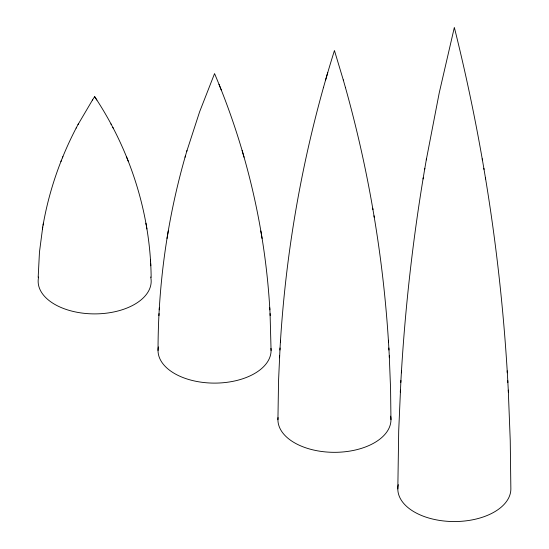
<?xml version="1.0" encoding="UTF-8"?>
<svg xmlns="http://www.w3.org/2000/svg" width="549" height="549" viewBox="0 0 549 549"><rect width="100%" height="100%" fill="white"/><g stroke="black" fill="none" stroke-linecap="round" stroke-linejoin="round"><path stroke-width="0.82" d="M397.819 488.919L398.704 430.855L400.914 380.478M158.037 350.482C158.057 284.835 167.267 219.202 185.37 156.108M277.931 419.697L278.542 380.992L280.038 347.977M38.169 277.389L39.466 252.08L42.747 227.012M158.922 315.641L159.038 313.541M159.244 309.842L159.361 307.749M279.503 357.77L279.619 355.697M280.388 342.302C286.53 243.337 304.736 145.121 334.444 50.522L343.372 80.25M400.283 392.171L400.399 390.126M401.367 372.833C405.464 304.297 413.322 235.988 424.837 168.303M400.797 382.502L401.477 370.836M279.921 350.036L280.505 340.256M168.275 230.964L167.02 238.465M43.076 225.145C48.998 191.073 60.465 158.002 76.51 127.389M423.053 178.953L423.252 177.773M426.285 159.903L439.227 92.891L454.339 27.45C466.06 74.369 475.969 121.741 484.033 169.421M42.41 228.981L43.405 223.203M424.645 169.421L426.463 158.846M186.681 151.586L199.603 111.838L214.556 73.6C246.316 148.408 265.249 228.686 269.868 309.842M323.409 87.71L323.526 87.291M327.753 72.55L325.523 80.25M185.047 157.213L186.983 150.543M60.925 161.55L61.44 160.287M62.394 157.879L62.881 156.671M78.02 124.554L92.513 99.959M76.146 128.082L78.342 123.93M92.458 100.042L94.661 96.672C130.072 149.939 150.495 213.321 151.153 277.389M94.661 96.672L96.857 100.042M110.973 123.93L111.303 124.554M112.806 127.389L113.176 128.082M221.247 89.926L218.996 84.306M128.397 161.55L126.442 156.671M244.058 157.213L242.13 150.543M345.362 87.291L345.486 87.71C356.706 127.848 365.902 168.557 372.956 209.636M343.276 79.914L345.486 87.71M482.214 158.846L482.393 159.903M485.426 177.773C496.619 245.54 504.099 313.918 507.88 382.502M373.999 215.784C381.473 260.212 386.462 305.052 388.973 350.036M262.093 238.465L260.83 230.964M145.917 223.203L146.247 225.145M146.569 227.012L146.906 228.981M372.709 208.188L374.26 217.287M483.841 168.303L485.625 178.953M507.201 370.836L507.317 372.833M508.278 390.126L510.241 440.531L510.858 488.919A56.52 32.631 0 0 1 450.64 521.481A56.52 32.631 0 0 1 398.306 484.657M389.268 355.697L390.572 388.733L390.963 419.697M388.39 340.256L388.507 342.302M270.067 313.541L271.069 350.482M150.447 259.794L150.563 261.907M150.666 263.657L150.783 265.778M388.857 347.977L389.392 357.77M269.744 307.749L270.183 315.641M507.763 380.478L508.395 392.171M150.694 277.005A56.52 32.631 0 0 1 94.661 313.891A56.52 32.631 0 0 1 38.629 277.005M270.952 348.347A56.52 32.631 0 0 1 213.321 383.106A56.52 32.631 0 0 1 158.373 346.927M390.627 416.149A56.52 32.631 0 0 1 335.679 452.321A56.52 32.631 0 0 1 278.048 417.569"/></g></svg>
